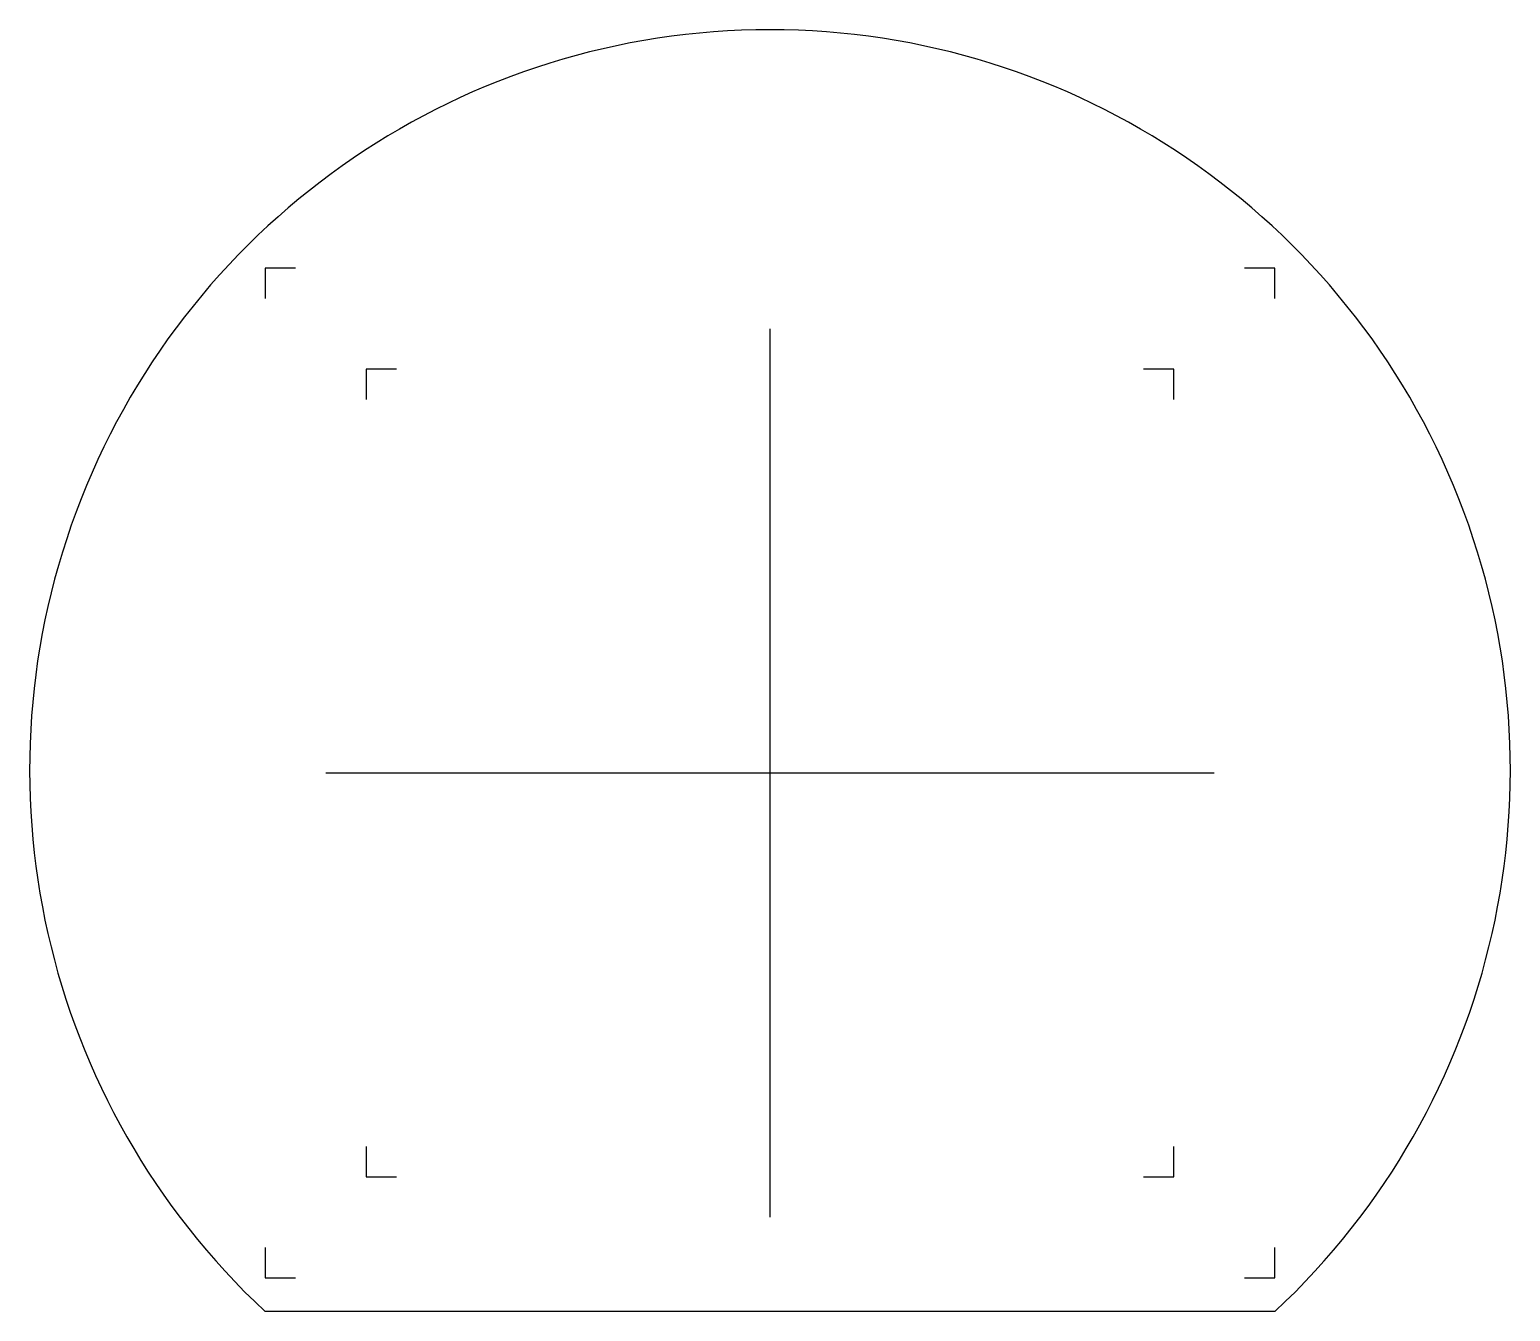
# Model space of a CAD drawing. Header units: centimetres. Extents: x -5.5 to 5.5, y -4 to 5.5.
import ezdxf

# ---------------------------------------------------------------- set-up
doc = ezdxf.new("R2010")
doc.units = ezdxf.units.CM
doc.header["$MEASUREMENT"] = 0
for name, color, linetype in [('StandardModuleBoardShape v1_0', 7, 'Continuous'), ('StandardModuleBoardShape v1_AM_7', 7, 'Continuous'), ('StandardModuleBoardShape v1_AM_INV', 7, 'Continuous')]:
    doc.layers.add(name, color=color, linetype=linetype)

msp = doc.modelspace()

# ---------------------------------------------------------------- linework, layer by layer
at = {"layer": 'StandardModuleBoardShape v1_0'}
msp.add_line((3.751, -4), (-3.751, -4), dxfattribs=at)
msp.add_arc((0, 0.022), 5.5, 312.9999, 227.0001, dxfattribs=at)
msp.add_point((0, 0), dxfattribs=at)
msp.add_point((0, 0), dxfattribs=at)
msp.add_point((0, 0), dxfattribs=at)
msp.add_point((0, 0), dxfattribs=at)
msp.add_point((0, 0), dxfattribs=at)
msp.add_point((0, 0), dxfattribs=at)
msp.add_point((0, 0), dxfattribs=at)
msp.add_point((0, 0), dxfattribs=at)
msp.add_point((0, 0), dxfattribs=at)
msp.add_point((0, 0), dxfattribs=at)
msp.add_point((0, 0), dxfattribs=at)
msp.add_point((0, 0), dxfattribs=at)
msp.add_point((0, 0), dxfattribs=at)
msp.add_point((0, 0), dxfattribs=at)
msp.add_point((0, 0), dxfattribs=at)
at = {"layer": 'StandardModuleBoardShape v1_AM_7'}
for p, q in [((0, -3.3), (0, 3.3)), ((-3.3, 0), (3.3, 0))]:
    msp.add_line(p, q, dxfattribs=at)
at = {"layer": 'StandardModuleBoardShape v1_AM_INV'}
for p, q in [((-3.75, 3.75), (-3.75, 3.525)), ((-3.525, 3.75), (-3.75, 3.75)), ((3.75, 3.75), (3.525, 3.75)), ((3.75, 3.525), (3.75, 3.75)), ((-2.775, 3), (-3, 3)), ((-3, 3), (-3, 2.775)), ((3, 3), (2.775, 3)), ((3, 2.775), (3, 3)), ((-3, -2.775), (-3, -3)), ((3, -3), (3, -2.775)), ((-3, -3), (-2.775, -3)), ((2.775, -3), (3, -3)), ((-3.75, -3.525), (-3.75, -3.75)), ((3.75, -3.75), (3.75, -3.525)), ((-3.75, -3.75), (-3.525, -3.75)), ((3.525, -3.75), (3.75, -3.75))]:
    msp.add_line(p, q, dxfattribs=at)

doc.saveas('drawing.dxf')
